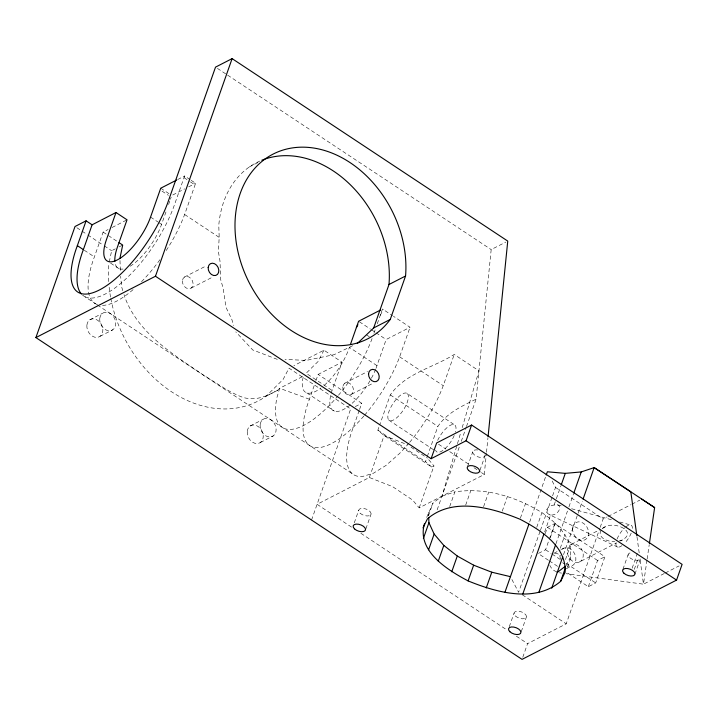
<?xml version="1.0" encoding="UTF-8"?>
<svg xmlns="http://www.w3.org/2000/svg" width="718" height="718" viewBox="0 0 718 718"><rect width="100%" height="100%" fill="white"/><g stroke="black" fill="none" stroke-linecap="round" stroke-linejoin="round"><path stroke-width="0.54" stroke-dasharray="3.59 2.69" d="M259.763 161.074A103.769 79.958 62.9 0 0 218.775 225.398L219.187 237.371L218.389 251.587L219.995 261.056L220.677 279.616L223.154 288.196L225.982 307.331L231.717 319.124L233.754 325.505M466.458 426.591L476.106 399.172L491.184 249.595L505.804 242.092M351.551 527.12L317.087 504.314L369.348 477.497L392.566 486.633L412.635 500.069L419.177 507.877L484.264 474.481L486.391 453.363M486.499 452.259L487.953 437.809M646.981 560.112L643.472 584.183L566.08 573.691M647.133 559.017L649.207 544.783M109.28 261.998L111.631 250.735L115.32 248.841M426.68 517.4L432.972 503.103L441.956 496.192L457.142 444.765M457.465 443.697L460.938 431.913M462.204 427.623L478.978 370.847L454.234 354.468C433.035 367.787 405.275 373.324 390.278 394.918L379.687 424.984M97.37 304.603A81.071 30.461 -56.5 0 1 94.381 256.927L103.123 232.102L108.104 229.545M130.102 266.243A38.916 14.62 -56.5 0 0 161.577 224.384L166.747 209.728M168.586 204.495L170.058 200.304M170.426 199.254L171.171 197.163M190.108 179.635L184.598 175.982L173.603 207.206A81.071 30.461 -56.5 0 1 127.957 276.924A81.071 30.461 -56.5 0 1 82.857 295.376M166.226 250.519A81.071 30.461 -56.5 0 0 184.634 214.502L195.628 183.287L191.033 180.245M363.855 416.063A81.071 30.461 -56.5 0 1 312.815 447.063A81.071 30.461 -56.5 0 1 309.395 399.244L315.579 381.662M315.947 380.63L318.128 374.419L342.028 362.159L323.962 350.204L293.85 365.65M350.366 404.808A38.916 14.62 -56.5 0 1 332.075 390.43L342.028 362.159M373.934 333.287L375.792 328.009M377.282 323.782L382.479 309.018L392.504 315.66M311.549 520.038L350.671 408.964L288.995 368.137L283.125 379.418L266.1 396.201A116.738 89.938 62.8 0 1 110.743 298.158M359.188 410.516L352.996 428.099A81.071 30.461 -56.5 0 0 362.554 476.474L373.396 473.243L385.916 465.488L399.262 453.749A81.071 30.461 -56.5 0 0 408.928 443.203M359.547 409.484L361.737 403.283L318.128 374.419M375.981 368.37A38.916 14.62 -56.5 0 0 376.959 365.624L386.149 339.524L410.041 327.264L393.428 316.27M364.591 415.21A81.071 30.461 -56.5 0 0 399.639 356.819L410.041 327.264M428.718 459.682L433.95 465.928L431.733 467.068L384.121 435.557L377.865 430.172L379.319 426.025M369.348 477.497L384.121 435.557L407.339 444.684M354.279 522.83L358.713 510.247M365.902 528.789L371.071 514.106M409.655 442.333A81.071 30.461 -56.5 0 0 443.239 385.674L454.234 354.468M431.733 467.068L425.478 461.683L426.932 457.537M427.3 456.504L437.89 426.429C446.928 412.895 461.97 406.047 476.106 399.172M419.177 507.877L433.95 465.928M428.538 515.695L432.972 503.103M437.154 509.825L459.78 445.573M461.261 441.355L466.09 427.65M449.701 506.558L454.871 491.875C485.215 487.262 516.197 496.668 541.902 512.634C560.3 525.064 579.758 545.913 566.233 569.114M467.589 466.422L472.758 451.739M465.668 505.131L470.837 490.448M479.947 470.272L485.117 455.598M483.582 506.702L488.752 492.018M502.25 511.153L507.42 496.47M520.37 518.181L525.54 503.498M529.642 522.13L545.886 475.989M536.732 527.317L541.902 512.634M540.017 531.482L518.602 592.305L511.458 578.618M540.394 530.431L552.205 496.874M552.573 495.824L555.535 487.441L551.451 479.615M509.277 626.715L514.079 613.082M544.675 531.885L550.607 515.048C554.924 515.56 559.672 511.907 559.825 507.455L559.178 505.867L557.707 504.898C553.686 504.539 548.669 505.598 546.721 509.574L546.586 511.629L547.619 513.469L549.656 514.824L617.92 547.206M554.116 505.077L555.974 499.791M556.351 498.741L560.821 486.05M545.231 533.6L547.448 527.308L554.808 523.53L604.924 556.71L595.689 582.926L588.329 586.696L566.053 571.959M548.426 560.282L538.213 553.524L545.572 549.746L548.893 540.313M549.261 539.263L554.808 523.53M550.203 537.926L555.382 523.251M521.268 631.625L526.438 616.941M555.911 543.876L567.462 511.081M568.952 506.845L573.422 494.155M560.255 548.247L565.048 534.614M522.785 657.275L527.586 643.642L566.215 623.825L599.817 528.394M563.513 554.664L582.343 501.173M565.461 559.6L570.263 545.967M600.185 527.344L603.147 518.952L607.105 516.924M588.329 586.696L597.564 560.48L604.924 556.71M622.955 569.257L628.124 554.574M632.145 568.207L637.315 553.533M634.281 569.401L638.338 557.868M634.945 574.167L640.483 558.433A6.489 3.339 19.4 0 1 630.619 558.389A6.489 3.339 19.4 0 1 631.804 552.689M600.903 530.189C596.963 538.033 608.667 542.153 614.77 541.48M566.215 565.569L570.666 556.522M323.962 350.204L318.065 361.522L306.128 373.261L332.075 390.43M380.253 315.328L383.277 309.548M266.1 396.201L277.848 390.17L279.67 388.285L303.543 376.044L302.601 379.804A38.916 14.62 -56.5 0 0 321 387.98M602.698 528.394C611.799 519.222 640.833 531.697 620.343 540.995M112.089 227.498L127.023 219.816M177.642 179.545L184.598 175.982M172.751 194.991L184.688 188.879M188.663 186.842L195.628 183.287M249.209 167.034L258.965 162.026M119.008 246.947L122.697 245.062M89.732 319.869L102.602 313.263M184.329 277.112L206.12 265.929M191.159 288.097L212.95 276.924M99.981 336.356L112.861 329.75M250.106 426.025L262.985 419.42M344.703 383.268L367.481 371.583M351.542 394.254L373.333 383.08M260.356 442.512L273.235 435.907M355.275 406.594L361.737 403.283M608.092 516.413L630.88 504.727M631.867 504.215L639.792 500.15M553.874 553.291L560.309 549.988M561.225 549.521L563.989 548.103M571.348 544.325L598.265 530.512M602.258 528.466L605.247 526.931M566.269 568.737L571.788 565.901M579.148 562.122A9.729 7.494 62.8 0 0 579.354 546.416A9.729 7.494 62.8 0 0 567.238 551.137A9.729 7.494 62.8 0 0 579.148 562.122L616.421 543.005M664.276 573.511L643.472 584.183L639.855 557.796M665.263 573.009L679.129 565.892M352.664 345.717L334.085 354.683L306.164 360.409L284.983 359.413M277.848 390.17C266.504 396.273 256.362 401.075 243.151 397.485C228.809 392.342 216.54 382.873 203.544 375.164C173.191 354.225 137.829 333.287 124.645 296.624L124.034 294.649M441.956 496.192L454.871 491.875M619.176 540.995L622.309 539.981M559.439 572.793L561.655 573.09M549.656 514.824L550.607 515.048M557.707 504.898L563.047 506.37M571.6 508.73L612.212 519.931M619.688 521.995L630.377 524.939M309.395 399.244L279.67 388.285L276.969 397.449A81.071 30.461 -56.5 0 0 337.756 396.103M277.31 359.368L252.727 349.935L235.8 331.887M217.401 68.372L226.744 74.555M227.678 75.175L491.184 249.595M184.014 177.651L189.525 181.304M190.441 181.905L195.036 184.948M160.733 188.206L168.999 193.672M161.981 191.087L168.416 195.341M359.404 321.79L370.47 329.131M371.394 329.741L375.083 332.183M376.008 332.802L386.149 339.524M184.634 214.502L219.187 237.371M366.584 334.938L369.33 336.751M399.639 356.819L443.239 385.674M376.959 365.624L349.397 347.377A38.916 14.62 -56.5 0 1 324.392 385.207M150.556 217.087L157.906 221.952M158.822 222.562L161.577 224.384M555.535 487.441L603.147 518.952M407.402 393.644A16.218 6.094 -56.5 0 1 397.314 417.248A16.218 6.094 -56.5 0 1 389.632 409.781A16.218 6.094 -56.5 0 1 407.402 393.644L455.015 425.155M390.278 394.918L437.89 426.429M438.519 444.209L445.986 449.145M449.719 451.622L468.396 463.981M473.997 467.687L480.53 472.013M481.464 472.632L484.264 474.481M388.833 420.138L434.578 450.419M103.123 232.102L118.039 241.975M547.448 527.308L597.564 560.48M76.853 227.714L86.914 234.382M87.829 234.983L103.392 245.287M104.307 245.888L111.631 250.735M377.865 430.172L425.478 461.683M545.572 549.746L551.137 553.434M552.07 554.054L560.417 559.582M565.99 563.262L595.689 582.926M110.608 263.147L118.874 268.622M306.801 392.872L334.364 411.118M84.275 250.232L94.381 256.927M549.351 560.893L557.707 566.43M82.785 295.349L95.53 303.786M97.397 305.015L354.145 474.957M522.336 594.782L566.215 623.825M360.867 533.286L507.096 630.081M516.413 636.238L527.586 643.642M410.983 447.126L427.407 458.12M122.814 290.7L121.593 286.751L120.651 276.277M636.992 536.902L639.253 553.399M428.529 512.149L428.691 516.368M119.987 260.481L120.391 272.077M625.54 527.138A12.969 4.873 -56.5 0 1 632.361 528.574M631.194 533.124A12.969 4.873 -56.5 0 1 624.84 543.05M621.959 545.626A12.969 4.873 -56.5 0 1 616.215 541.821M617.094 539.021A12.969 4.873 -56.5 0 1 624.741 527.829M437.648 440.403A16.218 6.094 -56.5 0 1 450.698 425.128A16.218 6.094 -56.5 0 1 455.436 432.083M454.216 435.512A16.218 6.094 -56.5 0 1 443.598 449.89A16.218 6.094 -56.5 0 1 435.611 450.087M556.728 571.734A9.729 7.494 62.8 0 1 549.853 565.389M554.897 553.363A9.729 7.494 62.8 0 1 560.964 555.858M562.311 549.108A9.729 7.494 62.8 0 1 575.333 555.463A9.729 7.494 62.8 0 1 567.767 566.071M563.774 563.81A9.729 7.494 62.8 0 1 562.643 562.607M560.578 558.945A9.729 7.494 62.8 0 1 559.878 554.915M372.077 338.573A81.071 30.461 -56.5 0 1 338.492 395.232M159.926 259.728A81.071 30.461 -56.5 0 1 140.656 282.569M133.09 289.632A81.071 30.461 -56.5 0 1 101.597 305.365M375.613 369.303A38.916 14.62 -56.5 0 1 370.497 379.912M369.941 380.881A38.916 14.62 -56.5 0 1 351.156 404.144M110.545 297.072A116.738 89.938 62.8 0 1 109.037 286.078M108.687 281.6A116.738 89.938 62.8 0 1 108.849 264.044M123.092 269.035A38.916 14.62 -56.5 0 1 114.853 261.253M485.081 454.673A6.489 3.339 19.4 0 1 479.875 457.348A6.489 3.339 19.4 0 1 472.785 452.654A6.489 3.339 19.4 0 1 477.991 449.989M572.659 528.215A9.729 7.494 62.8 0 0 583.851 540.25A9.729 7.494 62.8 0 0 585.358 524.948A9.729 7.494 62.8 0 0 572.659 528.215M247.252 431.5A9.729 7.494 62.8 0 0 258.588 443.347A9.729 7.494 62.8 0 0 259.853 427.964A9.729 7.494 62.8 0 0 247.252 431.5M260.131 424.894A9.729 7.494 62.8 0 0 271.467 436.741A9.729 7.494 62.8 0 0 272.732 421.358A9.729 7.494 62.8 0 0 260.131 424.894M99.757 318.738A9.729 7.494 62.8 0 0 111.093 330.585A9.729 7.494 62.8 0 0 112.349 315.202A9.729 7.494 62.8 0 0 99.757 318.738M86.878 325.344A9.729 7.494 62.8 0 0 98.213 337.191A9.729 7.494 62.8 0 0 99.479 321.808A9.729 7.494 62.8 0 0 86.878 325.344M182.426 280.756A6.489 4.999 62.8 0 0 189.983 288.663A6.489 4.999 62.8 0 0 190.826 278.404A6.489 4.999 62.8 0 0 182.426 280.756M342.8 386.912A6.489 4.999 62.8 0 0 350.357 394.819A6.489 4.999 62.8 0 0 351.201 384.561A6.489 4.999 62.8 0 0 342.8 386.912M515.407 615.981A6.489 3.339 19.4 0 0 526.052 617.731A6.489 3.339 19.4 0 0 519.311 611.332A6.489 3.339 19.4 0 0 515.407 615.981M360.041 513.137A6.489 3.339 19.4 0 0 370.685 514.887A6.489 3.339 19.4 0 0 363.945 508.497A6.489 3.339 19.4 0 0 360.041 513.137"/><path stroke-width="1.08" d="M488.069 436.697L507.752 241.086L232.111 58.625L215.526 67.133L167.59 203.221A81.071 30.461 -56.5 0 1 97.738 290.79A81.071 30.461 -56.5 0 1 77.347 245.646L86.088 220.83L92.101 224.806L115.993 212.51L127.023 219.816L117.438 247.037A38.916 14.62 -56.5 0 0 114.853 261.253M649.368 543.697L654.628 507.572L594.163 467.615L581.248 471.932L565.29 473.359L547.367 471.789L546.254 474.939M119.915 258.372L122.697 245.062L118.964 242.594M350.501 344.245L358.587 321.278L380.486 310.041M35.9 337.586L155.465 276.242L431.114 458.703L436.652 442.97L471.6 425.038L682.1 564.366L676.562 580.099L522.049 659.375L35.9 337.586L75.022 226.502L86.088 220.83M81.394 293.967A81.071 30.461 -56.5 0 1 83.36 249.622L92.101 224.806M115.993 212.51L106.408 239.74A38.916 14.62 -56.5 0 0 117.402 259.871A38.916 14.62 -56.5 0 0 150.556 217.087L160.733 188.206L176.646 180.056M155.465 276.242L232.111 58.625M357.277 343.518L373.683 327.938L388.985 284.507A103.769 79.958 62.9 0 0 350.267 184.697A103.769 79.958 62.9 0 0 261.81 160.213M390.269 319.429L405.562 275.999A103.769 79.949 62.8 0 0 298.67 147.271A103.769 79.949 62.8 0 0 250.268 284.723A103.769 79.949 62.8 0 0 390.269 319.429L373.683 327.938M422.992 527.883L427.434 518.836C453.139 496.73 491.929 507.779 520.003 519.231C540.358 529.866 566.502 546.102 565.12 572.255L560.677 581.302C534.973 603.416 496.174 592.359 468.109 580.907C447.835 570.173 416.449 550.993 424.464 523.691M423.387 538.446L428.933 522.695L428.727 517.427M431.114 458.703L466.063 440.771L471.6 425.038M428.601 549.791L434.139 534.057L428.933 522.695M438.276 561.162L443.814 545.429L434.139 534.057M451.748 571.779L457.285 556.046L443.814 545.429M468.109 580.907L473.647 565.183L457.285 556.046M486.239 587.943L491.776 572.21L510.435 576.662M504.898 592.395L528.897 524.23M522.812 593.965L543.939 533.986M561.189 484.991L565.29 473.359M538.778 592.538L555.544 544.935M573.799 493.095L581.248 471.932M551.693 588.221L562.768 556.755M583.079 499.082L594.163 467.615L630.817 491.821L636.848 535.808M560.677 581.302L565.479 567.669M356.388 327.579L357.896 324.68M557.231 572.488L565.398 566.197M388.985 284.507L405.562 275.999M473.647 565.183L491.776 572.21M641.775 499.136L654.628 507.572M466.063 440.771L676.562 580.099M77.347 245.646L83.36 249.622M208.175 267.545A6.489 4.999 62.8 0 0 215.732 275.452A6.489 4.999 62.8 0 0 216.576 265.193A6.489 4.999 62.8 0 0 208.175 267.545M368.558 373.701A6.489 4.999 62.8 0 0 376.115 381.608A6.489 4.999 62.8 0 0 376.959 371.35A6.489 4.999 62.8 0 0 368.558 373.701M468.54 470.362A6.489 3.339 19.4 0 0 479.184 472.112A6.489 3.339 19.4 0 0 472.453 465.713A6.489 3.339 19.4 0 0 468.54 470.362M623.915 573.197A6.489 3.339 19.4 0 0 634.55 574.947A6.489 3.339 19.4 0 0 627.819 568.557A6.489 3.339 19.4 0 0 623.915 573.197M509.861 631.705A6.489 3.339 19.4 0 0 520.505 633.464A6.489 3.339 19.4 0 0 513.774 627.065A6.489 3.339 19.4 0 0 509.861 631.705M354.495 528.87A6.489 3.339 19.4 0 0 365.139 530.62A6.489 3.339 19.4 0 0 358.408 524.221A6.489 3.339 19.4 0 0 354.495 528.87"/></g></svg>
